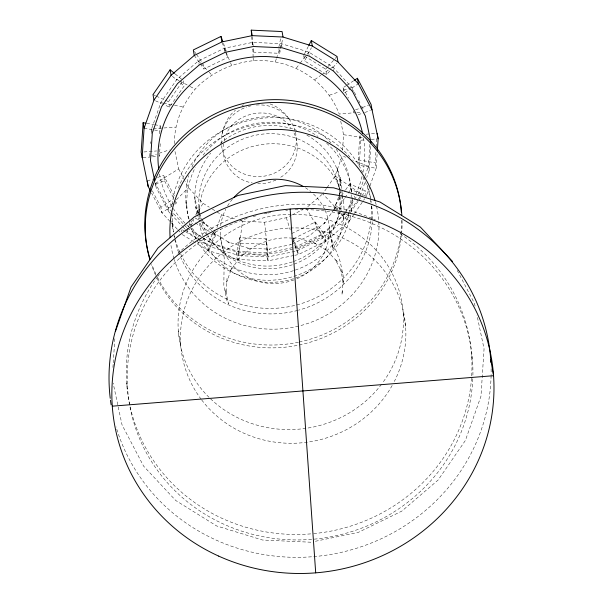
<?xml version="1.0" encoding="UTF-8"?>
<svg xmlns="http://www.w3.org/2000/svg" width="603" height="603" viewBox="0 0 603 603"><rect width="100%" height="100%" fill="white"/><g stroke="black" fill="none" stroke-linecap="round" stroke-linejoin="round"><path stroke-width="0.45" stroke-dasharray="3.02 2.26" d="M112.927 367.408L113.176 363.692M113.236 362.765L114.917 337.688M149.748 156.418L149.996 152.747M150.607 143.567L150.735 141.735M151.285 133.474L151.594 128.884L160.828 102.623L176.822 79.43L198.477 60.888L224.339 48.248L252.627 42.383L281.42 43.687L308.751 52.077L332.766 66.971L351.82 87.367L353.953 91.445M159.576 133.745L160.119 125.658L154.752 124.731M160.247 143.718L159.403 156.298L158.891 153.373L169.164 149.943M174.606 143.642C173.898 123.487 182.46 104.477 195.078 89.146C210.485 73.038 231.137 63.104 253.26 60.707C290.194 58.257 325.914 78.97 339.218 114.035L354.225 112.753M339.157 197.038L338.976 199.781L339.27 195.771M339.218 196.126L340.507 177.237L340.198 181.511L340.68 185.724L336.934 167.913L338.185 171.93M342.527 150.328L343.574 134.71L340.544 120.329M359.177 165.35L358.205 159.863L359.893 134.71L360.858 140.198L359.177 165.35L376.166 168.282L377.154 153.554M369.918 144.305L368.441 166.33L369.172 170.453L366.707 177.455M369.172 170.453L370.83 145.67M369.993 185.852L376.166 168.282L375.202 162.802L375.94 151.752M376.249 147.147L376.867 137.936M342.263 291.151L341.976 294.777L343.265 276.234L340.19 261.649L330.323 235.675L333.127 248.979L329.261 227.037M240.763 220.698L242.512 221.233L238.622 251.526L239.346 255.649L268.139 256.953L296.427 251.089L322.281 238.449L343.944 219.907L357.805 199.804M221.987 134.401C223.766 125.296 227.987 116.085 235.419 110.243M223.502 143.816C220.065 161.785 234.296 180.32 252.182 182.852M224.067 141.072C229.532 111.163 274.531 102.465 290.827 128.107M239.617 237.688L240.582 243.175L237.228 259.463L236.263 253.976L239.617 237.688L265.915 238.878L266.88 244.366L268.041 260.858L237.228 259.463L207.975 250.486L195.131 242.512M278.895 46.928L280.576 38.788M253.139 57.164L252.861 49.205L253.381 52.129L279.679 53.32L282.656 38.856M339.7 194.234L340.348 191.927L338.826 196.239M275.36 61.71L276.234 59.102M276.528 58.227L281.42 43.687L282.144 47.81M327.067 187.608L335.072 175.993L342.157 155.845L345.632 157.232M333.979 210.04L338.524 197.106M364.747 176.837L359.207 192.591L357.609 194.912M365.056 175.963L368.441 166.33L352.582 159.999M360.247 195.839L365.478 180.96M366.285 196.39L365.32 190.902L349.77 183.855L350.742 189.334L366.285 196.39L369.684 186.726M215.098 232.592L211.284 243.145L212.015 247.26L239.346 255.649M216.937 227.504L221.535 214.796L216.16 211.457M214.645 230.029L215.618 235.509L207.975 250.486L207.01 244.999L213.372 232.524M304.53 53.833L308.344 46.348M329.728 71.101L326.577 74.591L304.643 60.978L307.598 55.19M308.02 54.368L311.427 47.682M334.386 209.279L335.615 206.995L324.203 223.54L326.05 221.58L309.919 235.389L292.349 243.974M188.257 226.698L192.674 219.756M195.651 215.075L203.105 203.362L188.475 187.706L185.061 181.171M169.518 107.153L168.554 101.673L183.161 80.485L184.134 85.973L169.518 107.153L162.501 103.972M326.532 188.377L322.793 193.797L337.514 209.648M335.999 209.791L335.162 205.035L345.074 190.661M345.602 189.907L349.77 183.855M336.655 209.769L344.479 198.417M344.999 197.663L347.607 193.88M348.127 193.118L350.742 189.334M344.818 213.462L343.22 215.784L321.557 234.333L295.696 246.966L267.408 252.83L238.622 251.526L211.284 243.145L201.681 237.183M345.353 212.693L353.878 200.324M354.413 199.548L357.082 195.681M358.34 199.035L359.938 196.714M294.754 255.318L298.319 254.579L325.989 241.057L349.167 221.211L348.202 215.723L349.808 213.394M350.343 212.618L358.363 200.987M358.898 200.211L365.32 190.902M353.984 214.223L349.167 221.211L338.291 212.294M354.519 213.454L363.074 201.04M363.609 200.264L364.679 198.711M296.337 68.147L299.676 63.82M300.234 63.104L305.156 56.727M307.213 54.066L308.751 52.077L309.324 55.325M326.577 74.591L325.612 69.104L327.414 67.106M328.017 66.443L334.612 59.124M335.215 58.461L337.017 56.463M190.533 225.394L193.684 221.904L193.164 218.979M332.879 67.611L336.843 63.209M172.616 203.475L168.222 207.854L168.946 211.97L170.212 213.334M176.393 199.721L188.475 187.706M322.1 194.392L306.166 208.035L321.557 234.333L322.281 238.449M314.766 79.581L320.796 75.36M321.55 74.832L329.788 69.059M330.527 68.538L332.766 66.971L333.489 71.094M177.184 229.087L161.89 212.716L160.918 207.236L173.792 198.786M343.725 91.754L343.017 87.729L346.047 85.747M346.808 85.249L353.622 80.772M171.945 206.12L161.89 212.716L151.617 193.058M174.832 204.221L176.272 203.279L175.759 200.354M344.705 92.741L350.486 88.95M351.933 88L358.37 83.772M280.704 177.244C295.832 168.365 301.666 147.456 293.533 131.921M168.946 211.97L156.147 187.473L155.423 183.35L178.654 168.908L174.493 149.129M200.188 63.775L203.92 69.028L227.535 57.481L227.022 54.564M242.007 105.661L243.665 104.847M242.512 221.233L264.611 222.236L286.319 217.736L291.287 215.309M292.108 214.902L302.857 209.648M291.754 233.527L315.377 221.979L325.017 235.569L325.989 241.057L316.341 227.467L315.377 221.979M293.571 238.6L316.341 227.467M293.344 240.725L298.319 254.579L297.347 249.099L325.017 235.569M290.676 244.795L291.317 244.547L269.187 249.137L269.616 249.16L246.665 248.112L248.18 248.187L227.836 241.946L230.052 243.062L212.919 232.434L215.377 234.635L212.248 231.281M329.396 95.236L339.074 91.837M343.469 90.292L351.82 87.367L352.544 91.49M147.222 181.013L152.401 179.249M157.579 177.478L163.617 175.413L175.307 197.792M355.574 109.814L361.612 107.749M362.478 107.455L368.516 105.389M155.529 183.99L164.581 180.9L163.617 175.413M358.144 114.751L363.903 112.784M364.732 112.505L370.438 110.553M275.895 180.154L267.453 183.041L257.745 183.817M150.577 156.139L156.396 154.202M293.865 255.506L268.041 260.858L267.076 255.371L265.915 238.878M315.422 541.268L358.355 532.366L401.771 511.148L438.14 480.011L465.418 440.416L480.975 396.171L484.058 348.836L476.981 315.226M356.878 112.527L362.041 112.083M143.883 151.971L156.614 150.954M366.255 134.205L376.264 133.406M142.979 157.609L149.861 157.059M152.461 156.848L156.803 156.501M360.858 140.198L365.192 139.851M371.26 139.368L377.282 138.886M153.388 128.748L175.714 127.097M292.334 238.185C272.013 236.007 251.783 245.15 237.755 259.599L239.451 257.835L230.459 270.868L231.688 267.973L226.675 282.234L227.067 278.624L226.08 293.307L225.462 289.493L228.484 303.844L226.886 300.369L223.819 285.777L224.195 257.685L220.329 235.743M293.231 238.223L299.487 238.509L315.625 243.454L313.598 242.459L327.097 250.833L325.047 248.609L337.808 262.29L335.396 259.689L342.346 272.986L340.657 269.549L343.68 283.907L342.956 280.109M240.582 243.175L266.88 244.366M236.263 253.976L267.076 255.371M310.854 542.218L262.516 540.024L216.62 525.944L175.714 500.49L143.604 466.134L122.04 424.851L113.138 383.093M343.574 134.71L363.051 137.688M146.702 123.344L153.863 124.58M358.205 159.863L375.202 162.802M144.094 128.205L160.232 130.994M162.644 102.985L160.828 102.623L161.242 105.005M163.556 103.158L173.604 105.141M174.523 105.321L182.799 106.942M270.054 103.927C278.3 106.754 285.423 112.934 289.983 120.299M221.535 214.796L236.391 219.356M153.011 94.618L155.461 95.734M156.283 96.103L164.461 99.819M165.282 100.188L168.554 101.673M155.521 100.807L160.941 103.264M179.083 80.636L176.822 79.43L177.237 81.812M179.837 81.036L189.35 86.093M190.164 86.531L195.078 89.146M304.462 55.981L325.612 69.104M203.105 203.362L209.249 207.176M212.316 209.075L215.392 210.982M195.063 217.879L200.55 221.278M201.334 221.768L213.085 229.057M195.244 222.876L209.347 231.627M212.482 233.572L215.618 235.509M187.277 228.243L200.882 236.685M185.46 229.645L188 232.366L198.402 238.818M199.209 239.316L212.015 247.26M185.091 231.401L181.315 229.057L181.797 231.801M185.845 231.869L197.189 238.901M197.942 239.376L207.01 244.999M182.279 234.544L193.616 241.577M335.072 175.993L359.207 192.591L359.32 193.231M175.194 73.958L182.438 79.89M335.162 205.035L341.682 210.379M345.308 213.349L348.202 215.723M172.39 76.347L176.928 80.071M180.531 83.018L184.134 85.973M200.324 62.84L198.477 60.888L199.209 65.003M200.942 63.496L208.51 71.523M209.151 72.202L211.706 74.908M211.623 230.617L202.231 220.57L204.5 223.721L202.344 219.598M186.636 227.565L168.222 207.854L155.423 183.35M170.853 214.012L182.287 226.246M182.92 226.924L184.827 228.967M177.817 229.766L181.006 233.18M340.047 212.377L343.22 215.784L343.944 219.907M194.377 51.459L195.983 53.727M196.525 54.481L201.877 62.034M194.272 55.438L199.661 63.021M457.232 270.37L474.501 303.422L475.074 306.143M354.376 92.267L356.938 97.166M358.642 100.43L359.923 102.879M361.627 106.151L363.76 110.228M343.017 87.729L348.444 98.123M353.17 110.801L354.428 113.198M178.654 168.908L184.631 180.35M198.9 213.002L195.885 207.228L198.206 213.537M199.329 213.824L201.915 218.776M164.581 180.9L174.184 199.276M174.606 200.083L176.272 203.279M152.363 190.85L160.918 207.236M225.68 51.406L224.339 48.248L225.062 52.371M226.012 52.197L230.158 61.936M230.504 62.75L231.552 65.207M223.464 43.348L226.261 51.134M293.307 237.846L297.347 249.099M222.258 42.783L227.535 57.481M336.384 178.36L339.919 188.709A72.646 69.209 -10 0 0 259.154 144.946A72.646 69.209 -10 0 0 199.013 214.306M286.319 217.736L290.247 229.969M293.284 239.436L296.427 251.089M198.221 213.402L194.852 197.377L195.048 201.606M155.205 182.988L156.147 187.473M471.584 355.521L472.548 361.009M403.203 312.904L405.623 326.615M371.327 205.992L372.134 210.56M351.036 189.146L351.843 193.714M303.678 55.499L304.643 60.978M278.865 48.685L279.679 53.32M253.2 45.632L252.627 42.383L252.717 44.939M268.139 256.953L264.611 222.236M202.955 63.541L203.92 69.028M185.973 202.337L186.938 207.816M187.382 228.884L188 232.366M160.119 125.658L160.571 128.22M172.903 226.479L171.938 220.992A99.977 95.244 -10 0 0 173.385 231.967M151.594 128.884L152.167 132.132M178.3 330.874L180.712 344.592M126.638 383.086L127.602 388.573M252.28 36.557L252.868 44.841M253.124 48.481L253.381 52.129M251.7 36.564L252.408 46.642M253.17 58.054L253.26 60.707M198.937 206.859L199.043 212.377M199.065 213.296L199.171 218.821A72.646 69.209 -10 0 1 199.02 215.218M352.152 197.422A82.837 78.918 -10 0 1 351.142 212.475M350.629 215.241A82.837 78.918 -10 0 1 275.006 279.988A82.837 78.918 -10 0 1 191.181 227.979M190.284 225.326A82.837 78.918 -10 0 1 189.485 222.628M188.566 218.964A82.837 78.918 -10 0 1 195.229 167.559M203.075 155.144A82.837 78.918 -10 0 1 318.045 136.489M326.683 143.243A82.837 78.918 -10 0 1 351.76 191.844M295.055 209.799A173.106 164.905 -10 0 1 472.827 377.885M472.79 378.827A173.106 164.905 -10 0 1 312.573 539.301M311.638 539.376A173.106 164.905 -10 0 1 130.142 407.749A173.106 164.905 -10 0 1 248.715 217.924M253.222 216.575A173.106 164.905 -10 0 1 256.87 215.58M264.242 213.809A173.106 164.905 -10 0 1 267.031 213.221M267.958 213.032A173.106 164.905 -10 0 1 270.762 212.505M285.716 210.447A173.106 164.905 -10 0 1 287.586 210.281M400.106 233.678A173.106 164.905 -10 0 1 465.561 411.208A173.106 164.905 -10 0 1 312.535 533.73M310.673 533.889A173.106 164.905 -10 0 1 148.692 453.064A173.106 164.905 -10 0 1 157.142 277.335M157.7 276.566A173.106 164.905 -10 0 1 159.388 274.29M177.998 253.388A173.106 164.905 -10 0 1 180.734 250.84M181.42 250.215A173.106 164.905 -10 0 1 375.33 219.876M376.528 206.211A104.696 99.736 -10 0 1 299.45 325.884M298.553 326.102A104.696 99.736 -10 0 1 174.29 259.607M174.011 258.717A104.696 99.736 -10 0 1 170.785 244.102M375.36 201.681A104.696 99.736 -10 0 1 376.31 205.299M342.067 195.621A72.646 69.209 -10 0 1 344.094 210.854M344.102 211.759A72.646 69.209 -10 0 1 283.485 281.202A72.646 69.209 -10 0 1 202.894 236.497M202.593 235.652A72.646 69.209 -10 0 1 199.638 223.306M340.213 189.568A72.646 69.209 -10 0 1 341.833 194.746M339.519 190.985A70.792 67.438 -10 0 1 340.009 195.591M340.069 196.51A70.792 67.438 -10 0 1 294.023 264.167M292.297 264.785A70.792 67.438 -10 0 1 208.193 235.863M207.711 235.064A70.792 67.438 -10 0 1 199.721 213.304M199.563 212.384A70.792 67.438 -10 0 1 257.504 134.853A70.792 67.438 -10 0 1 338.878 187.307M325.107 210.372A54.662 52.077 -10 0 1 294.912 279.551M294.083 279.867A54.662 52.077 -10 0 1 220.283 229.381M220.63 225.733A54.662 52.077 -10 0 1 225.793 209.173M227.587 205.947A54.662 52.077 -10 0 1 233.082 198.41M305.45 187.759A54.662 52.077 -10 0 1 310.726 191.566M313.492 194A54.662 52.077 -10 0 1 324.731 209.535M336.157 149.197A82.837 78.918 -10 0 1 351.15 191.008M351.225 194.761A82.837 78.918 -10 0 1 349.28 211.51M349.069 212.384A82.837 78.918 -10 0 1 295.214 270.106M293.435 270.694A82.837 78.918 -10 0 1 199.797 240.831M199.254 240.062A82.837 78.918 -10 0 1 192.312 227.715M191.935 226.849A82.837 78.918 -10 0 1 189.319 219.839M189.041 218.949A82.837 78.918 -10 0 1 188.875 175.594M191.95 167.008A82.837 78.918 -10 0 1 332.155 144.253M371.697 205.992A99.977 95.244 -10 0 1 298.53 310.191M297.626 310.432A99.977 95.244 -10 0 1 179.001 253.388M178.669 252.529A99.977 95.244 -10 0 1 174.538 238.366M174.357 237.454A99.977 95.244 -10 0 1 174.018 235.63M173.46 231.967A99.977 95.244 -10 0 1 172.993 212.61M178.413 188.166A99.977 95.244 -10 0 1 256.245 124.678A99.977 95.244 -10 0 1 350.908 158.212M363.051 176.867A99.977 95.244 -10 0 1 370.687 199.585A99.977 95.244 -10 0 0 367.491 185.106M370.86 200.498A99.977 95.244 -10 0 1 371.177 202.329M370.732 200.505A99.977 95.244 -10 0 1 370.935 202.337M371.229 205.985A99.977 95.244 -10 0 1 371.003 219.869M370.913 220.796A99.977 95.244 -10 0 1 287.345 306.965A99.977 95.244 -10 0 1 180.222 253.004M179.837 252.16A99.977 95.244 -10 0 1 174.855 238.298M174.621 237.401A99.977 95.244 -10 0 1 174.169 235.6M172.292 204.342A99.977 95.244 -10 0 1 255.762 119.108A99.977 95.244 -10 0 1 362.493 172.224M402.073 220.397A128.59 122.507 -10 0 1 401.666 233.286M401.583 234.205A128.59 122.507 -10 0 1 294.189 345.956A128.59 122.507 -10 0 1 155.966 276.023M155.582 275.187A128.59 122.507 -10 0 1 151.541 264.943M363.488 137.959A103.58 98.673 -10 0 1 362.855 172.865M362.041 176.46A103.58 98.673 -10 0 1 354.217 197.437M352.913 199.91A103.58 98.673 -10 0 1 344.682 212.595M344.102 213.349A103.58 98.673 -10 0 1 202.103 237.258M201.342 236.753A103.58 98.673 -10 0 1 185.679 223.871M185.015 223.2A103.58 98.673 -10 0 1 172.39 207.108M171.9 206.316A103.58 98.673 -10 0 1 159.433 173.641M401.613 220.321A128.59 122.507 -10 0 1 299.359 342.029M298.432 342.225A128.59 122.507 -10 0 1 157.473 277.357M155.853 274.033A128.59 122.507 -10 0 1 151.662 263.873M209.03 397.332A112.867 107.522 -10 0 1 208.231 249.861A112.867 107.522 -10 0 1 362.275 237.552A112.867 107.522 -10 0 1 382.098 383.508M381.533 384.254A112.867 107.522 -10 0 1 209.686 397.988M306.867 135.102A73.724 70.234 -10 0 1 342.127 194.445M342.12 195.372A73.724 70.234 -10 0 1 340.341 210.01M340.122 210.899A73.724 70.234 -10 0 1 293.133 261.634M292.274 261.928A73.724 70.234 -10 0 1 207.349 235.871M206.821 235.117A73.724 70.234 -10 0 1 197.422 215.188M197.181 214.299A73.724 70.234 -10 0 1 210.635 153.177M220.231 143.408A73.724 70.234 -10 0 1 296.812 130.361M201.153 399.239A112.867 107.522 -10 0 1 213.756 260.458A112.867 107.522 -10 0 1 358.913 247.109A112.867 107.522 -10 0 1 394.324 381.48M392.154 385.521A112.867 107.522 -10 0 1 201.704 399.97M491.113 368.863A191.324 182.264 -10 0 1 491.113 374.486M491.098 375.428A191.324 182.264 -10 0 1 324.128 555.476A191.324 182.264 -10 0 1 116.07 426.841M295.402 132.208A37.582 35.803 -10 0 1 265.222 175.986A37.582 35.803 -10 0 1 221.542 145.609M221.361 143.748A37.582 35.803 -10 0 1 246.695 107.017M248.383 106.482A37.582 35.803 -10 0 1 250.991 105.811M256.298 105.028A37.582 35.803 -10 0 1 295.169 131.296"/><path stroke-width="0.9" d="M145.813 123.185L143.13 122.726L141.155 152.19L148.187 186.5L150.758 191.415M142.12 157.677L144.094 128.205L143.13 122.726M377.335 150.788L378.141 138.818L377.169 133.331M144.094 128.205L153.976 100.106L171.094 75.285L194.272 55.438L221.949 41.916L252.22 35.637L283.033 37.032L312.286 46.009L337.981 61.951L358.37 83.772L372.074 109.995L378.141 138.818M115.49 331.258L131.032 287.066L157.941 248.037L194.4 216.824L238.034 195.447L285.415 185.626L333.64 187.812L379.965 201.997L420.374 227.067L452.446 261.385M308.774 45.511L311.314 40.522L337.017 56.463L337.981 61.951M174.471 73.362L170.121 69.797L153.011 94.618L153.976 100.106M354.376 80.274L357.406 78.292L371.101 104.507L372.074 109.995M222.839 41.615L220.977 36.429L193.307 49.951L194.272 55.438M112.294 406.173L493.555 375.707L490.706 359.561M251.639 35.645L251.255 30.15L282.061 31.544L283.033 37.032M371.011 142.919L365.343 115.987L352.544 91.49L333.489 71.094L309.475 56.2L282.144 47.81L253.35 46.506L225.062 52.371L199.209 65.003L177.546 83.553L161.551 106.746L152.318 133.007L150.479 160.541L154.632 180.289M357.406 78.292L358.37 83.772M311.314 40.522L312.286 46.009M251.255 30.15L252.22 35.637M220.977 36.429L221.949 41.916M170.121 69.797L171.094 75.285M147.222 181.013L148.187 186.5M290.141 209.03L315.701 572.85M170.106 237.635A104.696 99.736 -10 0 1 256.742 131.145A104.696 99.736 -10 0 1 375.104 200.784M149.846 259.554A128.59 122.507 -10 0 1 252.325 104.545A128.59 122.507 -10 0 1 401.824 214.932M149.883 258.529A128.59 122.507 -10 0 1 250.856 101.892A128.59 122.507 -10 0 1 401.319 212.105M233.693 197.716A54.662 52.077 -10 0 1 303.03 186.312M158.725 169.066A103.58 98.673 -10 0 1 244.396 58.137A103.58 98.673 -10 0 1 362.599 133.406M110.236 398.357A191.324 182.264 -10 0 1 284.375 193.133A191.324 182.264 -10 0 1 490.88 362.335M111.133 404.847A191.324 182.264 -10 0 1 110.462 400.211M218.678 556.094A191.324 182.264 -10 0 0 493.555 375.707A191.324 182.264 -10 0 0 196.54 241.012A191.324 182.264 -10 0 0 218.678 556.094"/></g></svg>
